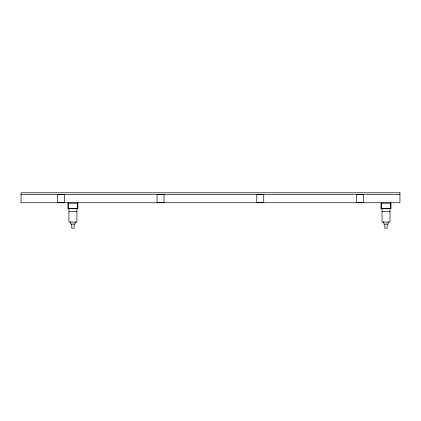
<?xml version="1.0" encoding="UTF-8"?>
<svg xmlns="http://www.w3.org/2000/svg" width="421" height="421" viewBox="0 0 421 421"><rect width="100%" height="100%" fill="white"/><g stroke="black" fill="none" stroke-linecap="round" stroke-linejoin="round"><path stroke-width="0.63" d="M21.05 194.376L399.95 194.376M68.933 211.7L76.911 211.7M382.026 211.7L389.999 211.7M390.977 202.754L390.977 208.737L381.005 208.737L381.005 202.754M389.999 208.763L389.999 222.067L382.026 222.067L382.026 208.763M388.251 221.72L388.251 224.061L383.763 224.061L383.763 221.72M387.173 224.061L387.173 228.219L384.841 228.219L384.841 224.061M77.885 202.754L77.885 208.737L67.913 208.737L67.913 202.754M76.911 208.763L76.911 222.067L68.933 222.067L68.933 208.763M75.164 221.72L75.164 224.061L70.67 224.061L70.67 221.72M74.085 224.061L74.085 228.219L71.754 228.219L71.754 224.061M399.95 192.781L21.05 192.781L21.05 202.754L399.95 202.754L399.95 192.781M64.324 194.67L57.345 194.67L57.345 202.443L64.324 202.443L64.324 194.67M164.037 194.67L157.054 194.67L157.054 202.443L164.037 202.443L164.037 194.67M263.746 194.67L256.768 194.67L256.768 202.443L263.746 202.443L263.746 194.67M363.455 194.67L356.476 194.67L356.476 202.443L363.455 202.443L363.455 194.67M77.485 203.154L68.313 203.154L68.313 208.337L77.485 208.337L77.485 203.154M390.577 203.154L381.405 203.154L381.405 208.337L390.577 208.337L390.577 203.154"/></g></svg>
